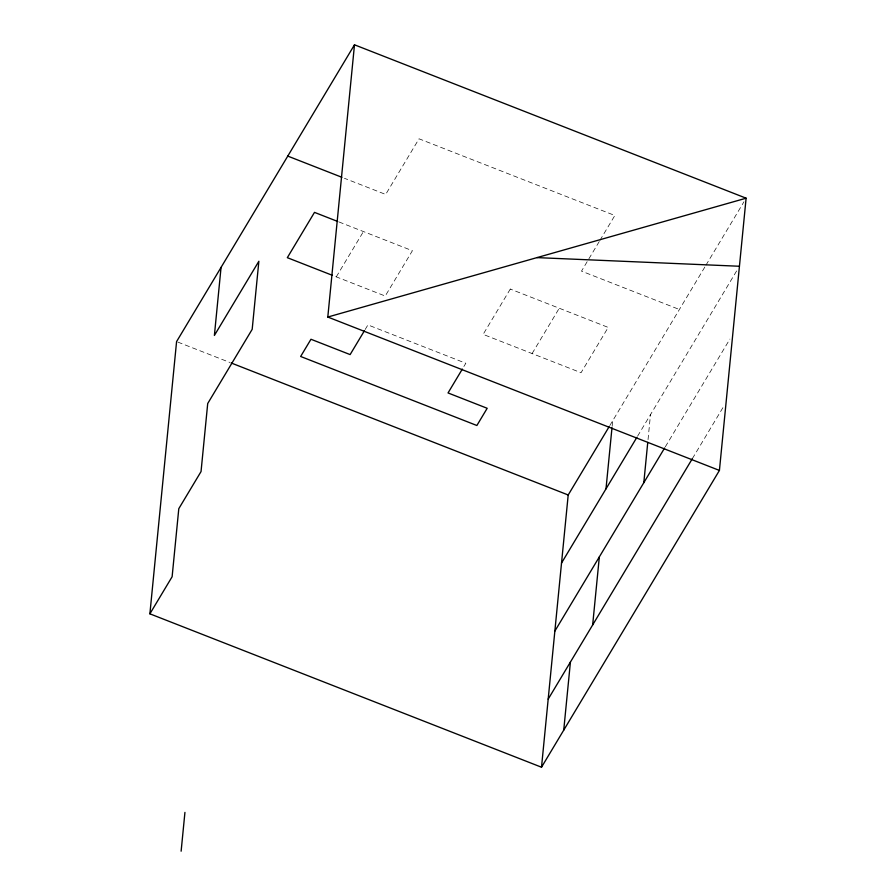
<?xml version="1.0" encoding="UTF-8"?>
<svg xmlns="http://www.w3.org/2000/svg" width="896" height="896" viewBox="0 0 896 896"><rect width="100%" height="100%" fill="white"/><g stroke="black" fill="none" stroke-linecap="round" stroke-linejoin="round"><path stroke-width="0.67" stroke-dasharray="4.48 3.36" d="M612.136 426.339L612.674 420.784M648.032 439.645L650.485 414.646M336.28 276.853L363.44 231.549M365.165 329.493L367.92 324.912L465.819 363.261L463.03 367.909M532.09 353.55L559.25 308.235M599.234 241.539L581.493 271.141L679.392 309.49M599.939 240.352L614.846 215.488L419.037 138.802L385.683 194.443L344.456 178.304M609.806 425.578L705.219 266.403M705.936 265.205L743.96 201.779M637.571 436.195L737.285 269.842M665.325 446.802L729.893 339.102M692.373 458.618L723.218 407.165M338.968 221.962L412.395 250.723L385.235 296.027L333.704 275.845M177.878 342.104L229.925 362.488M510.294 289.061L483.134 334.376L581.045 372.725L608.205 327.41L510.294 289.061"/><path stroke-width="1.34" d="M149.89 613.827L176.579 341.589L354.491 44.8L746.11 198.195L719.421 470.434L541.509 767.222L149.89 613.827L172.122 576.733L178.797 508.67L201.04 471.576L207.715 403.514L252.19 329.314L258.866 261.251L214.39 335.451L221.054 267.389M181.126 851.2L184.934 812.403M719.421 470.434L327.802 317.038L354.491 44.8M541.509 767.222L568.198 494.984L609.09 426.765M563.741 730.128L570.416 662.066M592.659 624.971L599.334 556.909M605.998 488.846L611.99 427.728M643.81 482.709L647.752 442.434M364.482 330.646L350.123 354.592L310.968 339.259L300.642 356.474L476.874 425.499L487.189 408.285L448.034 392.941L462.336 369.074M561.523 563.046L636.854 437.382M554.848 631.109L664.608 448M548.173 699.16L692.373 458.618M327.802 317.038L746.11 198.195M536.962 257.611L739.435 266.258M287.773 156.094L341.88 177.285M337.68 221.458L314.496 212.374L287.325 257.678L332.416 275.341M231.224 362.992L568.198 494.984"/></g></svg>
